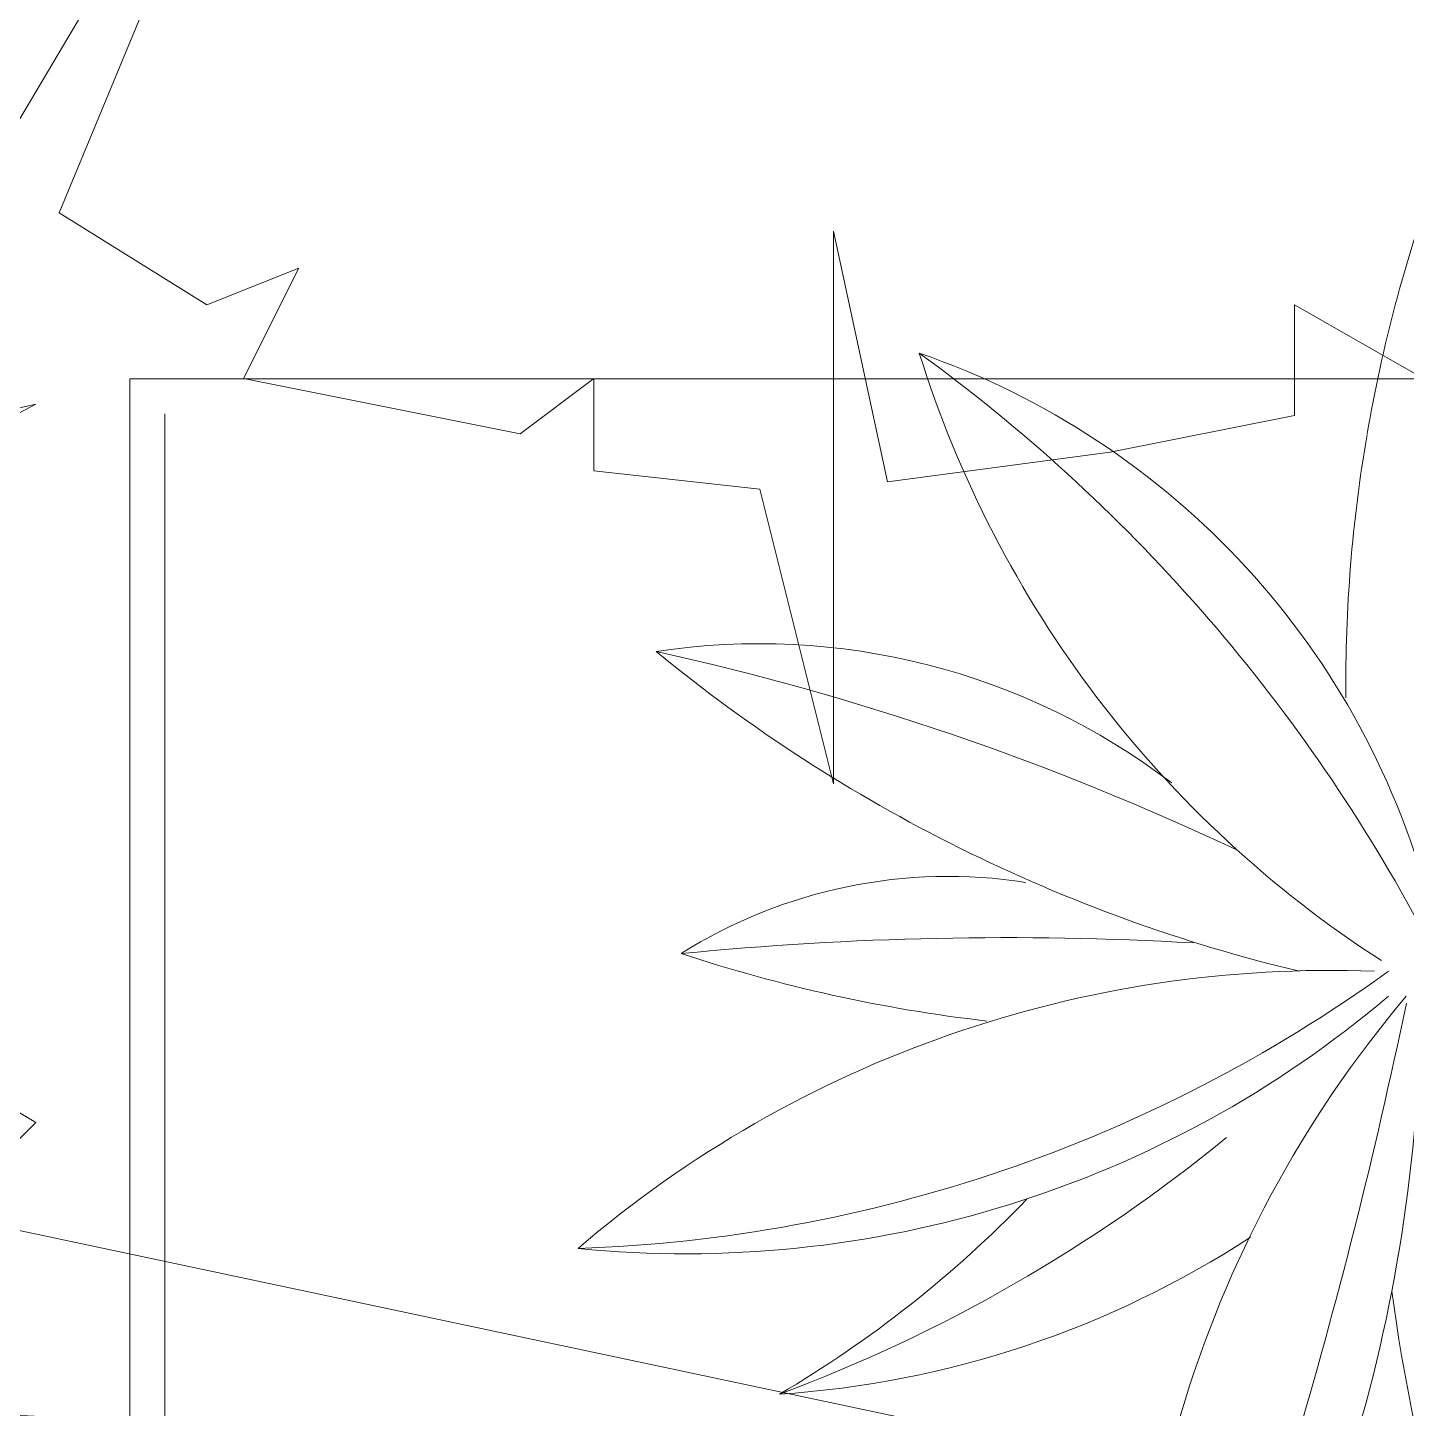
# Model space of a CAD drawing. Header units: millimetres. Extents: x 5357 to 201988, y -16345 to 109895.
# Drawn here: x 60223.4 to 60616.1, y 54993.1 to 55386.3 of the extents above; entities that cross this region are included whole.
import ezdxf

# ---------------------------------------------------------------- set-up
doc = ezdxf.new("R2010")
doc.units = ezdxf.units.MM
for name, color, linetype, lineweight in [('A-WALL', 113, 'Continuous', 9), ('G-IMPT', 8, 'Continuous', 9), ('L-PLNT', 71, 'Continuous', 9)]:
    doc.layers.add(name, color=color, linetype=linetype, lineweight=lineweight)

# ---------------------------------------------------------------- blocks, each defined once
blk = doc.blocks.new('CAY MAI VAN PHUC - CAY DUC SOC_dwg-V438-TKCS_MB SÂN ĐƯỜNG NỘI BỘ')
at = {"layer": 'G-IMPT', "flags": 128}
blk.add_lwpolyline([(-213.26, -444.09), (-166.71, -417.52), (-166.71, -457.38), (-100.21, -470.67), (-19.93, -481.36), (-0.45, -390.94), (-0.45, -590.27), (26.15, -483.96), (86.01, -477.32), (86.01, -444.09), (112.61, -464.03), (212.36, -444.09), (192.41, -404.23), (225.66, -417.52), (278.87, -384.29), (199.06, -191.6), (305.47, -371)], dxfattribs=at)
blk = doc.blocks.new('CAY MAI VAN PHUC - CAY BONG TRANG-V440-TKCS_MB SÂN ĐƯỜNG NỘI BỘ')
at = {"extrusion": (0, 0, -1), "xscale": 0.7894736842105263, "yscale": 0.7894736842105263, "zscale": -0.7894736842105263, "rotation": 180}
blk.add_blockref('CAY MAI VAN PHUC - CAY DUC SOC_dwg-V438-TKCS_MB SÂN ĐƯỜNG NỘI BỘ', (0, 0), dxfattribs=at)
blk = doc.blocks.new('CAY MAI VAN PHUC - CAY DUC SOC_dwg-V832-TKCS_MB SÂN ĐƯỜNG NỘI BỘ')
at = {"layer": 'G-IMPT', "flags": 128}
for points in [[(-326.32, 273.51), (-472.63, 306.73), (-359.57, 246.93)], [(-439.38, 67.53), (-472.63, 47.6), (-439.38, 14.37), (-878.31, -78.65), (-80.26, -38.78), (-472.63, -105.23), (-446.03, -204.89)]]:
    blk.add_lwpolyline(points, dxfattribs=at)
blk = doc.blocks.new('CAY MAI VAN PHUC - CAY BONG TRANG-V833-TKCS_MB SÂN ĐƯỜNG NỘI BỘ')
at = {"extrusion": (0, 0, -1), "xscale": 0.7894736842105263, "yscale": 0.7894736842105263, "zscale": -0.7894736842105263, "rotation": 180}
blk.add_blockref('CAY MAI VAN PHUC - CAY DUC SOC_dwg-V832-TKCS_MB SÂN ĐƯỜNG NỘI BỘ', (0, 0), dxfattribs=at)
blk = doc.blocks.new('CAY DUA VAN PHAT - CAY DUA VAN PHAT_dwg-V822-TKCS_MB SÂN ĐƯỜNG NỘI BỘ')
at = {"layer": 'G-IMPT'}
for centre, radius, start, end in [((519.72, 537.8), 657.82, 139.40241, 182.22196), ((-816.88, 994.26), 837.6, 324.19163, 358.05796), ((-595.85, 904.41), 619.15, 319.72962, 5.69701), ((63.12, 862.61), 387.33, 171.28074, 217.3319), ((1206.67, 1258.47), 1563.2, 192.45532, 205.30666), ((-1023.02, 343.34), 910.32, 13.43357, 39.4147), ((93.59, 755.05), 285.25, 147.77658, 188.93687), ((1745.71, 721.87), 1902.48, 174.41125, 183.20325), ((-980.63, 631.94), 877.2, 6.61656, 18.28498), ((-734.13, 1162.59), 893.42, 320.68015, 339.59855), ((-466.22, 1185.69), 660.47, 313.95882, 329.56689), ((-453.71, 887.69), 558.16, 326.90571, 356.24571), ((-60.58, 919.83), 454.05, 199.06916, 255.84865), ((298.02, 1343.2), 973.34, 215.97087, 241.57597), ((-679.68, 162.7), 637.73, 32.80883, 72.67027), ((300.46, -7.06), 656.38, 82.64497, 130.22753), ((-760.74, 3572.92), 3144.94, 281.76683, 291.3553), ((-128.19, 1396.14), 910.32, 271.06337, 304.27673), ((-301.34, -312.83), 841.36, 89.46131, 99.7226), ((-301.34, -312.83), 841.36, 99.74437, 109.98389), ((-109.01, -621.37), 1134.17, 67.23605, 82.21971)]:
    blk.add_arc(centre, radius, start, end, dxfattribs=at)
blk = doc.blocks.new('CAY DUA VAN PHAT - CAY DUA VAN PHAT-V823-TKCS_MB SÂN ĐƯỜNG NỘI BỘ')
at = {"extrusion": (0, 0, -1), "xscale": 0.5, "yscale": 0.5, "zscale": -0.5, "rotation": 180}
blk.add_blockref('CAY DUA VAN PHAT - CAY DUA VAN PHAT_dwg-V822-TKCS_MB SÂN ĐƯỜNG NỘI BỘ', (151.82, 370.52), dxfattribs=at)

msp = doc.modelspace()

# ---------------------------------------------------------------- linework, layer by layer
at = {"layer": 'A-WALL'}
for p, q in [((60652.56, 55286.31), (60252.49, 55286.31)), ((60252.49, 53311.94), (60252.49, 55286.31)), ((60262.49, 55276.31), (60262.49, 53311.94))]:
    msp.add_line(p, q, dxfattribs=at)

# ---------------------------------------------------------------- block references
at = {"layer": 'L-PLNT'}
for name, p, rotation in [('CAY MAI VAN PHUC - CAY BONG TRANG-V440-TKCS_MB SÂN ĐƯỜNG NỘI BỘ', (60452.56, 55636.94), 180), ('CAY MAI VAN PHUC - CAY BONG TRANG-V833-TKCS_MB SÂN ĐƯỜNG NỘI BỘ', (59852.56, 55036.94), 180), ('CAY DUA VAN PHAT - CAY DUA VAN PHAT-V823-TKCS_MB SÂN ĐƯỜNG NỘI BỘ', (60492.56, 54896.94), 270.0000000000003)]:
    msp.add_blockref(name, p, dxfattribs=dict(at, rotation=rotation))

doc.saveas('drawing.dxf')
